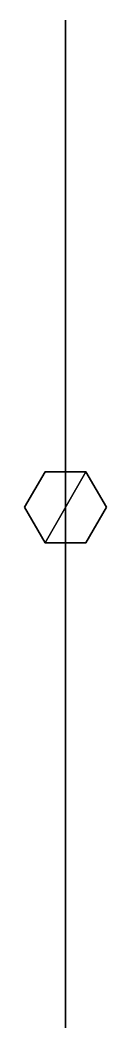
# Model space of a CAD drawing. Extents: x -0.11 to 0.11, y -1.4 to 1.31.
import ezdxf

# ---------------------------------------------------------------- set-up
doc = ezdxf.new("R2010")
doc.units = 0
doc.layers.add('RADAR', color=1, linetype='CONTINUOUS')

msp = doc.modelspace()

# ---------------------------------------------------------------- linework, layer by layer
at = {"layer": 'RADAR'}
for points in [[(0, -1.4, 29.56), (0, 1.31, 29.56), (0, 1.31, 27.93), (0, -1.4, 27.93)], [(0, -1.4, 27.93), (0, 1.31, 27.93), (0, 1.31, 29.56), (0, -1.4, 29.56)], [(-0.055, 0.0953, 27.64), (-0.11, 0, 27.64), (-0.11, 0, 28.33), (-0.055, 0.0953, 28.33)], [(-0.055, -0.0953, 28.33), (0.055, 0.0953, 28.33), (-0.055, 0.0953, 28.33), (-0.11, 0, 28.33)], [(0.055, 0.0953, 27.64), (-0.055, 0.0953, 27.64), (-0.055, 0.0953, 28.33), (0.055, 0.0953, 28.33)], [(0.055, -0.0953, 28.33), (0.11, 0, 28.33), (0.055, 0.0953, 28.33), (-0.055, -0.0953, 28.33)], [(0.11, 0, 27.64), (0.055, 0.0953, 27.64), (0.055, 0.0953, 28.33), (0.11, 0, 28.33)], [(-0.11, 0, 27.64), (-0.055, -0.0953, 27.64), (-0.055, -0.0953, 28.33), (-0.11, 0, 28.33)], [(0.055, -0.0953, 27.64), (0.11, 0, 27.64), (0.11, 0, 28.33), (0.055, -0.0953, 28.33)], [(-0.055, -0.0953, 27.64), (0.055, -0.0953, 27.64), (0.055, -0.0953, 28.33), (-0.055, -0.0953, 28.33)]]:
    msp.add_3dface(points, dxfattribs=at)

doc.saveas('drawing.dxf')
